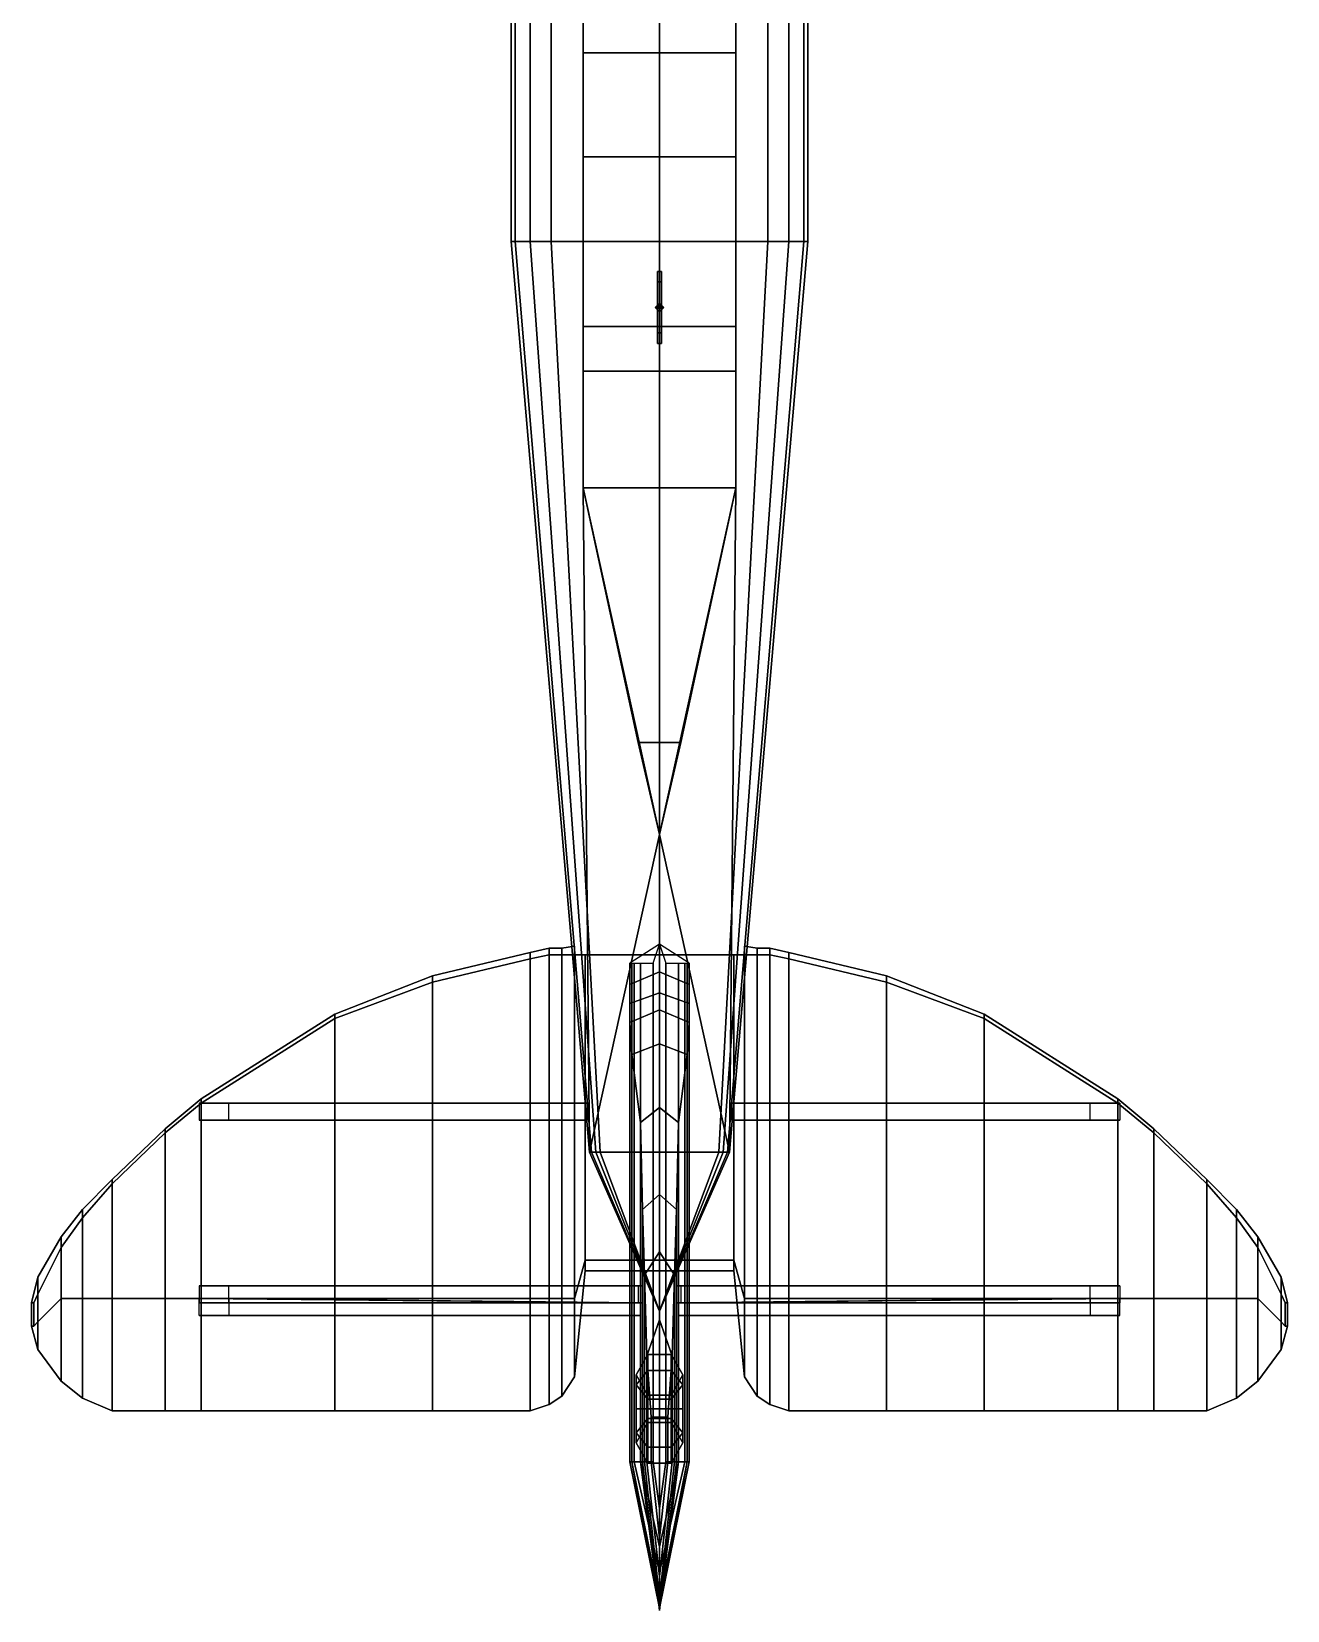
# Model space of a CAD drawing. Header units: millimetres. Extents: x -10.5 to 10.5, y -7.9 to 18.1.
# Drawn here: x -2.96 to 2.96, y -7.86 to -0.42 of the extents above; entities that cross this region are included whole.
import ezdxf

# ---------------------------------------------------------------- set-up
doc = ezdxf.new("R2010")
doc.units = ezdxf.units.MM
doc.layers.add('wing1', color=1, linetype='Continuous')
doc.layers.add('wing2', color=5, linetype='Continuous')

msp = doc.modelspace()

# ---------------------------------------------------------------- linework, layer by layer
for points in [[(-0.7, 0.67, 1.13), (-0.7, 0.67, -0.76), (-0.7, -1.41, -0.5), (-0.7, -1.41, 1.05)], [(-0.68, 0.67, 1.24), (-0.7, 0.67, 1.13), (-0.7, -1.41, 1.05), (-0.68, -1.41, 1.16)], [(-0.7, 0.67, -0.76), (-0.36, -0.3054, -0.6381), (-0.36, -1.41, -0.5), (-0.7, -1.41, -0.5)], [(-0.61, 0.67, 1.31), (-0.68, 0.67, 1.24), (-0.68, -1.41, 1.16), (-0.61, -1.41, 1.23)], [(-0.51, 0.67, 1.35), (-0.61, 0.67, 1.31), (-0.61, -1.41, 1.23), (-0.51, -1.41, 1.27)], [(0.51, 0.67, 1.35), (-0.51, 0.67, 1.35), (-0.51, -1.41, 1.27), (0.51, -1.41, 1.27)], [(0.36, -0.3054, -0.6381), (0.7, 0.67, -0.76), (0.7, -1.41, -0.5), (0.36, -1.41, -0.5)], [(0.51, -1.41, 1.27), (0.61, -1.41, 1.23), (0.61, 0.67, 1.31), (0.51, 0.67, 1.35)], [(0.61, -1.41, 1.23), (0.68, -1.41, 1.16), (0.68, 0.67, 1.24), (0.61, 0.67, 1.31)], [(0.68, -1.41, 1.16), (0.7, -1.41, 1.05), (0.7, 0.67, 1.13), (0.68, 0.67, 1.24)], [(0.7, -1.41, 1.05), (0.7, -1.41, -0.5), (0.7, 0.67, -0.76), (0.7, 0.67, 1.13)], [(0, 0.24, 1.55), (0, -6.413, 2.3292), (0, -6.385, 2.2971), (0, 0.24, 1.53)], [(0, 0.24, 1.53), (0, -6.385, 2.2971), (0, -6.413, 2.3292), (0, 0.24, 1.55)], [(-0.36, -0.3054, -0.6381), (-0.36, -0.52, -0.96), (-0.36, -1.01, -0.96), (-0.36, -1.01, -0.55)], [(-0.36, -0.3054, -0.6381), (0.36, -0.3054, -0.6381), (0.36, -0.52, -0.96), (-0.36, -0.52, -0.96)], [(0.36, -1.01, -0.55), (0.36, -1.01, -0.96), (0.36, -0.52, -0.96), (0.36, -0.3054, -0.6381)], [(-0.36, -0.52, -0.96), (0.36, -0.52, -0.96), (0.36, -1.01, -0.96), (-0.36, -1.01, -0.96)], [(-0.36, -1.01, -0.55), (-0.36, -1.01, -0.96), (-0.36, -1.41, -0.94), (-0.36, -1.41, -0.5)], [(-0.36, -1.01, -0.96), (0.36, -1.01, -0.96), (0.36, -1.41, -0.94), (-0.36, -1.41, -0.94)], [(0.36, -1.41, -0.5), (0.36, -1.41, -0.94), (0.36, -1.01, -0.96), (0.36, -1.01, -0.55)], [(-0.7, -1.41, 1.05), (-0.7, -1.41, -0.5), (-0.33, -5.7, -0.21), (-0.33, -5.7, 0.96)], [(-0.68, -1.41, 1.16), (-0.7, -1.41, 1.05), (-0.33, -5.7, 0.96), (-0.32, -5.7, 1.01)], [(-0.7, -1.41, -0.5), (-0.36, -1.41, -0.5), (-0.36, -2.57, -0.4216), (-0.33, -5.7, -0.21)], [(-0.61, -1.41, 1.23), (-0.68, -1.41, 1.16), (-0.32, -5.7, 1.01), (-0.3, -5.7, 1.03)], [(-0.51, -1.41, 1.27), (-0.61, -1.41, 1.23), (-0.3, -5.7, 1.03), (-0.28, -5.7, 1.04)], [(0.51, -1.41, 1.27), (-0.51, -1.41, 1.27), (-0.28, -5.7, 1.04), (0.28, -5.7, 1.04)], [(-0.36, -1.41, -0.5), (-0.36, -1.41, -0.94), (-0.36, -1.81, -0.91), (-0.36, -1.81, -0.473)], [(-0.36, -1.41, -0.94), (0.36, -1.41, -0.94), (0.36, -1.81, -0.91), (-0.36, -1.81, -0.91)], [(0.28, -5.7, 1.04), (0.3, -5.7, 1.03), (0.61, -1.41, 1.23), (0.51, -1.41, 1.27)], [(0.3, -5.7, 1.03), (0.32, -5.7, 1.01), (0.68, -1.41, 1.16), (0.61, -1.41, 1.23)], [(0.32, -5.7, 1.01), (0.33, -5.7, 0.96), (0.7, -1.41, 1.05), (0.68, -1.41, 1.16)], [(0.33, -5.7, 0.96), (0.33, -5.7, -0.21), (0.7, -1.41, -0.5), (0.7, -1.41, 1.05)], [(0.36, -1.41, -0.5), (0.7, -1.41, -0.5), (0.33, -5.7, -0.21), (0.36, -2.57, -0.4216)], [(0.36, -1.81, -0.473), (0.36, -1.81, -0.91), (0.36, -1.41, -0.94), (0.36, -1.41, -0.5)], [(-0.01, -1.5998, 1.3798), (0.01, -1.5998, 1.3798), (0.01, -1.55, 1.5), (-0.01, -1.55, 1.5)], [(0.01, -1.5998, 1.3798), (-0.01, -1.5998, 1.3798), (-0.01, -1.55, 1.5), (0.01, -1.55, 1.5)], [(-0.01, -1.55, 1.5), (0.01, -1.55, 1.5), (0.01, -1.5998, 1.6202), (-0.01, -1.5998, 1.6202)], [(0.01, -1.55, 1.5), (-0.01, -1.55, 1.5), (-0.01, -1.5998, 1.6202), (0.01, -1.5998, 1.6202)], [(-0.01, -1.72, 1.33), (0.01, -1.72, 1.33), (0.01, -1.5998, 1.3798), (-0.01, -1.5998, 1.3798)], [(0.01, -1.72, 1.33), (-0.01, -1.72, 1.33), (-0.01, -1.5998, 1.3798), (0.01, -1.5998, 1.3798)], [(-0.01, -1.5998, 1.6202), (0.01, -1.5998, 1.6202), (0.01, -1.72, 1.67), (-0.01, -1.72, 1.67)], [(0.01, -1.5998, 1.6202), (-0.01, -1.5998, 1.6202), (-0.01, -1.72, 1.67), (0.01, -1.72, 1.67)], [(-0.01, -1.72, 1.33), (0, -1.71, 1.33), (0, -1.7, 1.25), (-0.02, -1.72, 1.25)], [(0, -1.71, 1.33), (0.01, -1.72, 1.33), (0.02, -1.72, 1.25), (0, -1.7, 1.25)], [(0, -1.73, 1.33), (-0.01, -1.72, 1.33), (-0.02, -1.72, 1.25), (0, -1.74, 1.25)], [(-0.01, -1.8402, 1.3798), (0.01, -1.8402, 1.3798), (0.01, -1.72, 1.33), (-0.01, -1.72, 1.33)], [(0.01, -1.8402, 1.3798), (-0.01, -1.8402, 1.3798), (-0.01, -1.72, 1.33), (0.01, -1.72, 1.33)], [(-0.01, -1.72, 1.67), (0.01, -1.72, 1.67), (0.01, -1.8402, 1.6202), (-0.01, -1.8402, 1.6202)], [(0.01, -1.72, 1.67), (-0.01, -1.72, 1.67), (-0.01, -1.8402, 1.6202), (0.01, -1.8402, 1.6202)], [(0.01, -1.72, 1.33), (0, -1.73, 1.33), (0, -1.74, 1.25), (0.02, -1.72, 1.25)], [(-0.36, -1.81, -0.473), (-0.36, -1.81, -0.91), (-0.36, -2.02, -0.89), (-0.36, -2.02, -0.4588)], [(-0.36, -1.81, -0.91), (0.36, -1.81, -0.91), (0.36, -2.02, -0.89), (-0.36, -2.02, -0.89)], [(-0.01, -1.89, 1.5), (0.01, -1.89, 1.5), (0.01, -1.8402, 1.3798), (-0.01, -1.8402, 1.3798)], [(0.01, -1.89, 1.5), (-0.01, -1.89, 1.5), (-0.01, -1.8402, 1.3798), (0.01, -1.8402, 1.3798)], [(-0.01, -1.8402, 1.6202), (0.01, -1.8402, 1.6202), (0.01, -1.89, 1.5), (-0.01, -1.89, 1.5)], [(0.01, -1.8402, 1.6202), (-0.01, -1.8402, 1.6202), (-0.01, -1.89, 1.5), (0.01, -1.89, 1.5)], [(0.36, -2.02, -0.4588), (0.36, -2.02, -0.89), (0.36, -1.81, -0.91), (0.36, -1.81, -0.473)], [(-0.36, -2.02, -0.4588), (-0.36, -2.02, -0.89), (-0.36, -2.57, -0.79), (-0.36, -2.57, -0.4216)], [(-0.36, -2.02, -0.89), (0.36, -2.02, -0.89), (0.36, -2.57, -0.79), (-0.36, -2.57, -0.79)], [(0.36, -2.57, -0.4216), (0.36, -2.57, -0.79), (0.36, -2.02, -0.89), (0.36, -2.02, -0.4588)], [(-0.36, -2.57, -0.79), (0.36, -2.57, -0.79), (0.1, -3.77, -0.47), (-0.1, -3.77, -0.47)], [(-0.36, -2.57, -0.4216), (-0.36, -2.57, -0.79), (-0.1, -3.77, -0.47), (0, -4.203, -0.3112)], [(-0.36, -2.57, -0.4216), (0, -4.203, -0.3112), (-0.33, -5.7, -0.21)], [(0, -4.203, -0.3112), (0.1, -3.77, -0.47), (0.36, -2.57, -0.79), (0.36, -2.57, -0.4216)], [(0.36, -2.57, -0.4216), (0.33, -5.7, -0.21), (0, -4.203, -0.3112)], [(-0.1, -3.77, -0.47), (0.1, -3.77, -0.47), (0, -4.203, -0.3112)], [(0, -4.203, -0.3112), (0.33, -5.7, -0.21), (-0.33, -5.7, -0.21)], [(-0.14, -4.81, 1.09), (-0.14, -4.91, 1.15), (0, -4.85, 1.15), (0, -4.72, 1.09)], [(0, -4.72, -0.12), (0, -7.38, -0.12), (-0.03, -7.16, -0.11), (-0.03, -4.81, -0.11)], [(0, -4.72, 1.09), (0, -4.85, 1.15), (0.14, -4.91, 1.15), (0.14, -4.81, 1.09)], [(0.03, -4.81, -0.11), (0.03, -7.16, -0.11), (0, -7.38, -0.12), (0, -4.72, -0.12)], [(-0.14, -7.16, 0.35), (-0.14, -7.16, 1.09), (-0.14, -4.81, 1.09), (-0.14, -4.81, 0.35)], [(-0.13, -7.16, 0.16), (-0.14, -7.16, 0.35), (-0.14, -4.81, 0.35), (-0.13, -4.81, 0.16)], [(-0.14, -7.16, 1.09), (-0.14, -7.16, 1.15), (-0.14, -4.91, 1.15), (-0.14, -4.81, 1.09)], [(-0.12, -7.16, 0.01), (-0.13, -7.16, 0.16), (-0.13, -4.81, 0.16), (-0.12, -4.81, 0.01)], [(-0.09, -7.16, -0.06), (-0.12, -7.16, 0.01), (-0.12, -4.81, 0.01), (-0.09, -4.81, -0.06)], [(-0.03, -7.16, -0.11), (-0.09, -7.16, -0.06), (-0.09, -4.81, -0.06), (-0.03, -4.81, -0.11)], [(0.09, -4.81, -0.06), (0.09, -7.16, -0.06), (0.03, -7.16, -0.11), (0.03, -4.81, -0.11)], [(0.12, -4.81, 0.01), (0.12, -7.16, 0.01), (0.09, -7.16, -0.06), (0.09, -4.81, -0.06)], [(0.13, -4.81, 0.16), (0.13, -7.16, 0.16), (0.12, -7.16, 0.01), (0.12, -4.81, 0.01)], [(0.14, -4.81, 0.35), (0.14, -7.16, 0.35), (0.13, -7.16, 0.16), (0.13, -4.81, 0.16)], [(0.14, -4.91, 1.15), (0.14, -7.16, 1.15), (0.14, -7.16, 1.09), (0.14, -4.81, 1.09)], [(0.14, -4.81, 1.09), (0.14, -7.16, 1.09), (0.14, -7.16, 0.35), (0.14, -4.81, 0.35)], [(-0.14, -4.91, 1.15), (-0.14, -5, 1.26), (0, -4.95, 1.26), (0, -4.85, 1.15)], [(-0.14, -7.16, 1.15), (-0.14, -7.16, 1.26), (-0.14, -5, 1.26), (-0.14, -4.91, 1.15)], [(0, -4.85, 1.15), (0, -4.95, 1.26), (0.14, -5, 1.26), (0.14, -4.91, 1.15)], [(0.14, -5, 1.26), (0.14, -7.16, 1.26), (0.14, -7.16, 1.15), (0.14, -4.91, 1.15)], [(-0.14, -5, 1.26), (-0.14, -5.09, 1.39), (0, -5.03, 1.39), (0, -4.95, 1.26)], [(0, -4.95, 1.26), (0, -5.03, 1.39), (0.14, -5.09, 1.39), (0.14, -5, 1.26)], [(-0.14, -7.16, 1.26), (-0.14, -7.16, 1.39), (-0.14, -5.09, 1.39), (-0.14, -5, 1.26)], [(-0.14, -5.09, 1.39), (-0.13, -5.24, 1.58), (0, -5.19, 1.58), (0, -5.03, 1.39)], [(0, -5.03, 1.39), (0, -5.19, 1.58), (0.13, -5.24, 1.58), (0.14, -5.09, 1.39)], [(0.14, -5.09, 1.39), (0.14, -7.16, 1.39), (0.14, -7.16, 1.26), (0.14, -5, 1.26)], [(-0.14, -7.16, 1.39), (-0.13, -7.16, 1.58), (-0.13, -5.24, 1.58), (-0.14, -5.09, 1.39)], [(0.13, -5.24, 1.58), (0.13, -7.16, 1.58), (0.14, -7.16, 1.39), (0.14, -5.09, 1.39)], [(-0.13, -5.24, 1.58), (-0.09, -5.56, 1.85), (0, -5.49, 1.85), (0, -5.19, 1.58)], [(0, -5.19, 1.58), (0, -5.49, 1.85), (0.09, -5.56, 1.85), (0.13, -5.24, 1.58)], [(-0.13, -7.16, 1.58), (-0.09, -7.16, 1.85), (-0.09, -5.56, 1.85), (-0.13, -5.24, 1.58)], [(0.09, -5.56, 1.85), (0.09, -7.16, 1.85), (0.13, -7.16, 1.58), (0.13, -5.24, 1.58)], [(-0.09, -5.56, 1.85), (-0.08, -5.97, 2.1), (0, -5.9, 2.1), (0, -5.49, 1.85)], [(0, -5.49, 1.85), (0, -5.9, 2.1), (0.08, -5.97, 2.1), (0.09, -5.56, 1.85)], [(-0.09, -7.16, 1.85), (-0.08, -7.16, 2.1), (-0.08, -5.97, 2.1), (-0.09, -5.56, 1.85)], [(0.08, -5.97, 2.1), (0.08, -7.16, 2.1), (0.09, -7.16, 1.85), (0.09, -5.56, 1.85)], [(-0.33, -5.7, -0.21), (0.33, -5.7, -0.21), (0, -6.45, -0.15)], [(-0.33, -5.7, 0.96), (-0.33, -5.7, -0.21), (0, -6.45, -0.15), (0, -6.45, 0.9)], [(-0.32, -5.7, 1.01), (-0.33, -5.7, 0.96), (0, -6.45, 0.9), (0, -6.45, 0.96)], [(-0.3, -5.7, 1.03), (-0.32, -5.7, 1.01), (0, -6.45, 0.96), (0, -6.45, 0.99)], [(-0.28, -5.7, 1.04), (-0.3, -5.7, 1.03), (0, -6.45, 0.99), (0, -6.45, 1.01)], [(0.28, -5.7, 1.04), (-0.28, -5.7, 1.04), (0, -6.45, 1.01)], [(0, -6.45, 0.9), (0, -6.45, -0.15), (0.33, -5.7, -0.21), (0.33, -5.7, 0.96)], [(0, -6.45, 1.01), (0, -6.45, 0.99), (0.3, -5.7, 1.03), (0.28, -5.7, 1.04)], [(0, -6.45, 0.96), (0, -6.45, 0.9), (0.33, -5.7, 0.96), (0.32, -5.7, 1.01)], [(0, -6.45, 0.99), (0, -6.45, 0.96), (0.32, -5.7, 1.01), (0.3, -5.7, 1.03)], [(-0.08, -5.97, 2.1), (-0.07, -6.28, 2.22), (0, -6.17, 2.22), (0, -5.9, 2.1)], [(0, -5.9, 2.1), (0, -6.17, 2.22), (0.07, -6.28, 2.22), (0.08, -5.97, 2.1)], [(-0.08, -7.16, 2.1), (-0.07, -7.16, 2.22), (-0.07, -6.28, 2.22), (-0.08, -5.97, 2.1)], [(0.07, -6.28, 2.22), (0.07, -7.16, 2.22), (0.08, -7.16, 2.1), (0.08, -5.97, 2.1)], [(-0.07, -6.28, 2.22), (-0.06, -6.66, 2.32), (0, -6.49, 2.32), (0, -6.17, 2.22)], [(0, -6.17, 2.22), (0, -6.49, 2.32), (0.06, -6.66, 2.32), (0.07, -6.28, 2.22)], [(-0.07, -7.16, 2.22), (-0.06, -7.16, 2.32), (-0.06, -6.66, 2.32), (-0.07, -6.28, 2.22)], [(0.06, -6.66, 2.32), (0.06, -7.16, 2.32), (0.07, -7.16, 2.22), (0.07, -6.28, 2.22)], [(0, -6.373, 2.2834), (0, -6.5074, 2.3226), (0, -6.47, 2.36), (0, -6.44, 2.36)], [(0, -6.44, 2.36), (0, -6.47, 2.36), (0, -6.5074, 2.3226), (0, -6.373, 2.2834)], [(-0.06, -6.66, 2.32), (-0.04, -6.95, 2.37), (0, -6.95, 2.39), (0, -6.49, 2.32)], [(0, -6.49, 2.32), (0, -6.95, 2.39), (0.04, -6.95, 2.37), (0.06, -6.66, 2.32)], [(-0.055, -6.7295, -0.3405), (-0.11, -6.7969, -0.2731), (-0.11, -6.75, -0.16), (-0.055, -6.6547, -0.16)], [(-0.055, -6.6547, -0.16), (-0.11, -6.75, -0.16), (-0.11, -6.7969, -0.0469), (-0.055, -6.7295, 0.0205)], [(-0.06, -7.16, 2.32), (-0.04, -7.16, 2.37), (-0.04, -6.95, 2.37), (-0.06, -6.66, 2.32)], [(0.055, -6.7295, -0.3405), (-0.055, -6.7295, -0.3405), (-0.055, -6.6547, -0.16), (0.055, -6.6547, -0.16)], [(0.055, -6.6547, -0.16), (-0.055, -6.6547, -0.16), (-0.055, -6.7295, 0.0205), (0.055, -6.7295, 0.0205)], [(0.04, -6.95, 2.37), (0.04, -7.16, 2.37), (0.06, -7.16, 2.32), (0.06, -6.66, 2.32)], [(0.11, -6.7969, -0.2731), (0.055, -6.7295, -0.3405), (0.055, -6.6547, -0.16), (0.11, -6.75, -0.16)], [(0.11, -6.75, -0.16), (0.055, -6.6547, -0.16), (0.055, -6.7295, 0.0205), (0.11, -6.7969, -0.0469)], [(-0.055, -6.91, -0.4153), (-0.11, -6.91, -0.32), (-0.11, -6.7969, -0.2731), (-0.055, -6.7295, -0.3405)], [(-0.055, -6.7295, 0.0205), (-0.11, -6.7969, -0.0469), (-0.11, -6.91), (-0.055, -6.91, 0.0953)], [(-0.11, -6.7969, -0.2731), (-0.055, -6.8642, -0.2058), (-0.055, -6.8453, -0.16), (-0.11, -6.75, -0.16)], [(-0.11, -6.75, -0.16), (-0.055, -6.8453, -0.16), (-0.055, -6.8642, -0.1142), (-0.11, -6.7969, -0.0469)], [(0.055, -6.91, -0.4153), (-0.055, -6.91, -0.4153), (-0.055, -6.7295, -0.3405), (0.055, -6.7295, -0.3405)], [(0.055, -6.7295, 0.0205), (-0.055, -6.7295, 0.0205), (-0.055, -6.91, 0.0953), (0.055, -6.91, 0.0953)], [(0.11, -6.91, -0.32), (0.055, -6.91, -0.4153), (0.055, -6.7295, -0.3405), (0.11, -6.7969, -0.2731)], [(0.11, -6.7969, -0.0469), (0.055, -6.7295, 0.0205), (0.055, -6.91, 0.0953), (0.11, -6.91)], [(0.055, -6.8642, -0.2058), (0.11, -6.7969, -0.2731), (0.11, -6.75, -0.16), (0.055, -6.8453, -0.16)], [(0.055, -6.8453, -0.16), (0.11, -6.75, -0.16), (0.11, -6.7969, -0.0469), (0.055, -6.8642, -0.1142)], [(-0.11, -6.91, -0.32), (-0.055, -6.91, -0.2247), (-0.055, -6.8642, -0.2058), (-0.11, -6.7969, -0.2731)], [(-0.11, -6.7969, -0.0469), (-0.055, -6.8642, -0.1142), (-0.055, -6.91, -0.0953), (-0.11, -6.91)], [(0.055, -6.91, -0.2247), (0.11, -6.91, -0.32), (0.11, -6.7969, -0.2731), (0.055, -6.8642, -0.2058)], [(0.055, -6.8642, -0.1142), (0.11, -6.7969, -0.0469), (0.11, -6.91), (0.055, -6.91, -0.0953)], [(-0.11, -7.0231, -0.2731), (-0.055, -6.9558, -0.2058), (-0.055, -6.91, -0.2247), (-0.11, -6.91, -0.32)], [(-0.055, -7.0905, -0.3405), (-0.11, -7.0231, -0.2731), (-0.11, -6.91, -0.32), (-0.055, -6.91, -0.4153)], [(-0.11, -6.91), (-0.055, -6.91, -0.0953), (-0.055, -6.9558, -0.1142), (-0.11, -7.0231, -0.0469)], [(-0.055, -6.91, 0.0953), (-0.11, -6.91), (-0.11, -7.0231, -0.0469), (-0.055, -7.0905, 0.0205)], [(-0.055, -6.8642, -0.2058), (0.055, -6.8642, -0.2058), (0.055, -6.8453, -0.16), (-0.055, -6.8453, -0.16)], [(-0.055, -6.8453, -0.16), (0.055, -6.8453, -0.16), (0.055, -6.8642, -0.1142), (-0.055, -6.8642, -0.1142)], [(-0.055, -6.91, -0.2247), (0.055, -6.91, -0.2247), (0.055, -6.8642, -0.2058), (-0.055, -6.8642, -0.2058)], [(-0.055, -6.8642, -0.1142), (0.055, -6.8642, -0.1142), (0.055, -6.91, -0.0953), (-0.055, -6.91, -0.0953)], [(-0.055, -6.9558, -0.2058), (0.055, -6.9558, -0.2058), (0.055, -6.91, -0.2247), (-0.055, -6.91, -0.2247)], [(0.055, -7.0905, -0.3405), (-0.055, -7.0905, -0.3405), (-0.055, -6.91, -0.4153), (0.055, -6.91, -0.4153)], [(-0.055, -6.91, -0.0953), (0.055, -6.91, -0.0953), (0.055, -6.9558, -0.1142), (-0.055, -6.9558, -0.1142)], [(0.055, -6.91, 0.0953), (-0.055, -6.91, 0.0953), (-0.055, -7.0905, 0.0205), (0.055, -7.0905, 0.0205)], [(0.055, -6.9558, -0.2058), (0.11, -7.0231, -0.2731), (0.11, -6.91, -0.32), (0.055, -6.91, -0.2247)], [(0.11, -7.0231, -0.2731), (0.055, -7.0905, -0.3405), (0.055, -6.91, -0.4153), (0.11, -6.91, -0.32)], [(0.055, -6.91, -0.0953), (0.11, -6.91), (0.11, -7.0231, -0.0469), (0.055, -6.9558, -0.1142)], [(0.11, -6.91), (0.055, -6.91, 0.0953), (0.055, -7.0905, 0.0205), (0.11, -7.0231, -0.0469)], [(-0.11, -7.07, -0.16), (-0.055, -6.9747, -0.16), (-0.055, -6.9558, -0.2058), (-0.11, -7.0231, -0.2731)], [(-0.11, -7.0231, -0.0469), (-0.055, -6.9558, -0.1142), (-0.055, -6.9747, -0.16), (-0.11, -7.07, -0.16)], [(-0.055, -6.9747, -0.16), (0.055, -6.9747, -0.16), (0.055, -6.9558, -0.2058), (-0.055, -6.9558, -0.2058)], [(-0.055, -6.9558, -0.1142), (0.055, -6.9558, -0.1142), (0.055, -6.9747, -0.16), (-0.055, -6.9747, -0.16)], [(-0.04, -6.95, 2.37), (-0.04, -7.16, 2.37), (0, -7.52, 2.39), (0, -6.95, 2.39)], [(0, -6.95, 2.39), (0, -7.52, 2.39), (0.04, -7.16, 2.37), (0.04, -6.95, 2.37)], [(0.055, -6.9747, -0.16), (0.11, -7.07, -0.16), (0.11, -7.0231, -0.2731), (0.055, -6.9558, -0.2058)], [(0.055, -6.9558, -0.1142), (0.11, -7.0231, -0.0469), (0.11, -7.07, -0.16), (0.055, -6.9747, -0.16)], [(-0.055, -7.1653, -0.16), (-0.11, -7.07, -0.16), (-0.11, -7.0231, -0.2731), (-0.055, -7.0905, -0.3405)], [(-0.055, -7.0905, 0.0205), (-0.11, -7.0231, -0.0469), (-0.11, -7.07, -0.16), (-0.055, -7.1653, -0.16)], [(0.11, -7.07, -0.16), (0.055, -7.1653, -0.16), (0.055, -7.0905, -0.3405), (0.11, -7.0231, -0.2731)], [(0.11, -7.0231, -0.0469), (0.055, -7.0905, 0.0205), (0.055, -7.1653, -0.16), (0.11, -7.07, -0.16)], [(0.055, -7.1653, -0.16), (-0.055, -7.1653, -0.16), (-0.055, -7.0905, -0.3405), (0.055, -7.0905, -0.3405)], [(0.055, -7.0905, 0.0205), (-0.055, -7.0905, 0.0205), (-0.055, -7.1653, -0.16), (0.055, -7.1653, -0.16)], [(0, -7.84, 0.35), (0, -7.84, 1.09), (-0.14, -7.16, 1.09), (-0.14, -7.16, 0.35)], [(0, -7.81, 0.16), (0, -7.84, 0.35), (-0.14, -7.16, 0.35), (-0.13, -7.16, 0.16)], [(0, -7.85, 1.26), (0, -7.85, 1.39), (-0.14, -7.16, 1.39), (-0.14, -7.16, 1.26)], [(0, -7.84, 1.15), (0, -7.85, 1.26), (-0.14, -7.16, 1.26), (-0.14, -7.16, 1.15)], [(0, -7.84, 1.09), (0, -7.84, 1.15), (-0.14, -7.16, 1.15), (-0.14, -7.16, 1.09)], [(0, -7.85, 1.39), (0, -7.85, 1.58), (-0.13, -7.16, 1.58), (-0.14, -7.16, 1.39)], [(0, -7.68, 0.01), (0, -7.81, 0.16), (-0.13, -7.16, 0.16), (-0.12, -7.16, 0.01)], [(0, -7.85, 1.58), (0, -7.85, 1.85), (-0.09, -7.16, 1.85), (-0.13, -7.16, 1.58)], [(0, -7.56, -0.06), (0, -7.68, 0.01), (-0.12, -7.16, 0.01), (-0.09, -7.16, -0.06)], [(0, -7.38, -0.12), (0, -7.56, -0.06), (-0.09, -7.16, -0.06), (-0.03, -7.16, -0.11)], [(0, -7.85, 1.85), (0, -7.86, 2.1), (-0.08, -7.16, 2.1), (-0.09, -7.16, 1.85)], [(0, -7.86, 2.1), (0, -7.8, 2.22), (-0.07, -7.16, 2.22), (-0.08, -7.16, 2.1)], [(0, -7.8, 2.22), (0, -7.7, 2.32), (-0.06, -7.16, 2.32), (-0.07, -7.16, 2.22)], [(0, -7.7, 2.32), (0, -7.52, 2.39), (-0.04, -7.16, 2.37), (-0.06, -7.16, 2.32)], [(0.14, -7.16, 1.09), (0.14, -7.16, 1.15), (0, -7.84, 1.15), (0, -7.84, 1.09)], [(0.14, -7.16, 1.15), (0.14, -7.16, 1.26), (0, -7.85, 1.26), (0, -7.84, 1.15)], [(0.14, -7.16, 1.26), (0.14, -7.16, 1.39), (0, -7.85, 1.39), (0, -7.85, 1.26)], [(0.14, -7.16, 1.39), (0.13, -7.16, 1.58), (0, -7.85, 1.58), (0, -7.85, 1.39)], [(0.13, -7.16, 1.58), (0.09, -7.16, 1.85), (0, -7.85, 1.85), (0, -7.85, 1.58)], [(0.09, -7.16, 1.85), (0.08, -7.16, 2.1), (0, -7.86, 2.1), (0, -7.85, 1.85)], [(0.08, -7.16, 2.1), (0.07, -7.16, 2.22), (0, -7.8, 2.22), (0, -7.86, 2.1)], [(0.07, -7.16, 2.22), (0.06, -7.16, 2.32), (0, -7.7, 2.32), (0, -7.8, 2.22)], [(0.06, -7.16, 2.32), (0.04, -7.16, 2.37), (0, -7.52, 2.39), (0, -7.7, 2.32)], [(0.14, -7.16, 0.35), (0.14, -7.16, 1.09), (0, -7.84, 1.09), (0, -7.84, 0.35)], [(0.13, -7.16, 0.16), (0.14, -7.16, 0.35), (0, -7.84, 0.35), (0, -7.81, 0.16)], [(0.12, -7.16, 0.01), (0.13, -7.16, 0.16), (0, -7.81, 0.16), (0, -7.68, 0.01)], [(0.09, -7.16, -0.06), (0.12, -7.16, 0.01), (0, -7.68, 0.01), (0, -7.56, -0.06)], [(0.03, -7.16, -0.11), (0.09, -7.16, -0.06), (0, -7.56, -0.06), (0, -7.38, -0.12)]]:
    msp.add_3dface(points)
at = {"layer": 'wing1'}
for points in [[(0.46, -4.74, 0.88), (0.4, -4.73, 0.88), (0.4, -4.77, 0.97), (0.46, -4.77, 0.97)], [(0.46, -4.77, 0.78), (0.4, -4.77, 0.78), (0.4, -4.73, 0.88), (0.46, -4.74, 0.88)], [(0.52, -4.74, 0.88), (0.46, -4.74, 0.88), (0.46, -4.77, 0.97), (0.52, -4.77, 0.97)], [(0.52, -4.77, 0.78), (0.46, -4.77, 0.78), (0.46, -4.74, 0.88), (0.52, -4.74, 0.88)], [(0.61, -4.76, 0.88), (0.52, -4.74, 0.88), (0.52, -4.77, 0.97), (0.61, -4.79, 0.97)], [(0.61, -4.79, 0.78), (0.52, -4.77, 0.78), (0.52, -4.74, 0.88), (0.61, -4.76, 0.88)], [(1.07, -4.87, 0.88), (0.61, -4.76, 0.88), (0.61, -4.79, 0.97), (1.07, -4.9, 0.96)], [(1.07, -4.9, 0.78), (0.61, -4.79, 0.78), (0.61, -4.76, 0.88), (1.07, -4.87, 0.88)], [(0, -4.77, 0.97), (0, -6.21, 0.97), (0.35, -6.21, 0.97), (0.35, -4.77, 0.97)], [(0.35, -6.21, 0.78), (0, -6.21, 0.77), (0, -4.77, 0.77), (0.35, -4.77, 0.78)], [(0.35, -4.77, 0.97), (0.35, -6.21, 0.97), (0.4, -6.39, 0.97), (0.4, -4.77, 0.97)], [(0.4, -6.39, 0.78), (0.35, -6.21, 0.78), (0.35, -4.77, 0.78), (0.4, -4.77, 0.78)], [(0.4, -4.77, 0.97), (0.4, -6.39, 0.97), (0.46, -6.39, 0.97), (0.46, -4.77, 0.97)], [(0.46, -6.39, 0.78), (0.4, -6.39, 0.78), (0.4, -4.77, 0.78), (0.46, -4.77, 0.78)], [(0.46, -4.77, 0.97), (0.46, -6.39, 0.97), (0.52, -6.39, 0.97), (0.52, -4.77, 0.97)], [(0.52, -6.39, 0.78), (0.46, -6.39, 0.78), (0.46, -4.77, 0.78), (0.52, -4.77, 0.78)], [(0.52, -4.77, 0.97), (0.52, -6.39, 0.97), (0.61, -6.39, 0.97), (0.61, -4.79, 0.97)], [(0.61, -6.39, 0.78), (0.52, -6.39, 0.78), (0.52, -4.77, 0.78), (0.61, -4.79, 0.78)], [(0.61, -4.79, 0.97), (0.61, -6.39, 0.97), (1.07, -6.39, 0.96), (1.07, -4.9, 0.96)], [(1.07, -6.39, 0.78), (0.61, -6.39, 0.78), (0.61, -4.79, 0.78), (1.07, -4.9, 0.78)], [(1.53, -5.05, 0.88), (1.07, -4.87, 0.88), (1.07, -4.9, 0.96), (1.53, -5.07, 0.96)], [(1.53, -5.07, 0.79), (1.07, -4.9, 0.78), (1.07, -4.87, 0.88), (1.53, -5.05, 0.88)], [(1.07, -4.9, 0.96), (1.07, -6.39, 0.96), (1.53, -6.39, 0.96), (1.53, -5.07, 0.96)], [(1.53, -6.39, 0.79), (1.07, -6.39, 0.78), (1.07, -4.9, 0.78), (1.53, -5.07, 0.79)], [(2.16, -5.45, 0.88), (1.53, -5.05, 0.88), (1.53, -5.07, 0.96), (2.16, -5.47, 0.95)], [(2.16, -5.47, 0.81), (1.53, -5.07, 0.79), (1.53, -5.05, 0.88), (2.16, -5.45, 0.88)], [(1.53, -5.07, 0.96), (1.53, -6.39, 0.96), (2.16, -6.39, 0.95), (2.16, -5.47, 0.95)], [(2.16, -6.39, 0.81), (1.53, -6.39, 0.79), (1.53, -5.07, 0.79), (2.16, -5.47, 0.81)], [(0.34, -5.47, -0.07), (0.34, -5.47, -0.02), (2.03, -5.47, 0.81), (2.17, -5.47, 0.81)], [(2.03, -5.47, 0.81), (0.34, -5.47, -0.02), (0.34, -5.55, -0.02), (2.03, -5.55, 0.81)], [(2.17, -5.55, 0.81), (0.34, -5.55, -0.07), (0.34, -5.47, -0.07), (2.17, -5.47, 0.81)], [(2.33, -5.59, 0.88), (2.16, -5.45, 0.88), (2.16, -5.47, 0.95), (2.33, -5.61, 0.94)], [(2.33, -5.61, 0.81), (2.16, -5.47, 0.81), (2.16, -5.45, 0.88), (2.33, -5.59, 0.88)], [(2.16, -5.47, 0.95), (2.16, -6.39, 0.95), (2.33, -6.39, 0.94), (2.33, -5.61, 0.94)], [(2.33, -6.39, 0.81), (2.16, -6.39, 0.81), (2.16, -5.47, 0.81), (2.33, -5.61, 0.81)], [(2.03, -5.55, 0.81), (0.34, -5.55, -0.02), (0.34, -5.55, -0.07), (2.17, -5.55, 0.81)], [(2.58, -5.83, 0.88), (2.33, -5.59, 0.88), (2.33, -5.61, 0.94), (2.58, -5.85, 0.94)], [(2.58, -5.85, 0.81), (2.33, -5.61, 0.81), (2.33, -5.59, 0.88), (2.58, -5.83, 0.88)], [(2.33, -5.61, 0.94), (2.33, -6.39, 0.94), (2.58, -6.39, 0.94), (2.58, -5.85, 0.94)], [(2.58, -6.39, 0.81), (2.33, -6.39, 0.81), (2.33, -5.61, 0.81), (2.58, -5.85, 0.81)], [(2.72, -5.97, 0.88), (2.58, -5.83, 0.88), (2.58, -5.85, 0.94), (2.72, -6.01, 0.94)], [(2.72, -6.01, 0.81), (2.58, -5.85, 0.81), (2.58, -5.83, 0.88), (2.72, -5.97, 0.88)], [(2.58, -5.85, 0.94), (2.58, -6.39, 0.94), (2.72, -6.39, 0.94), (2.72, -6.01, 0.94)], [(2.72, -6.39, 0.81), (2.58, -6.39, 0.81), (2.58, -5.85, 0.81), (2.72, -6.01, 0.81)], [(2.82, -6.1, 0.88), (2.72, -5.97, 0.88), (2.72, -6.01, 0.94), (2.82, -6.15, 0.94)], [(2.82, -6.15, 0.81), (2.72, -6.01, 0.81), (2.72, -5.97, 0.88), (2.82, -6.1, 0.88)], [(2.72, -6.01, 0.94), (2.72, -6.39, 0.94), (2.82, -6.39, 0.94), (2.82, -6.15, 0.94)], [(2.82, -6.39, 0.81), (2.72, -6.39, 0.81), (2.72, -6.01, 0.81), (2.82, -6.15, 0.81)], [(2.93, -6.29, 0.88), (2.82, -6.1, 0.88), (2.82, -6.15, 0.94), (2.93, -6.37, 0.92)], [(2.93, -6.37, 0.84), (2.82, -6.15, 0.81), (2.82, -6.1, 0.88), (2.93, -6.29, 0.88)], [(2.82, -6.15, 0.94), (2.82, -6.39, 0.94), (2.93, -6.5, 0.92), (2.93, -6.37, 0.92)], [(2.93, -6.5, 0.84), (2.82, -6.39, 0.81), (2.82, -6.15, 0.81), (2.93, -6.37, 0.84)], [(0.35, -6.21, 0.97), (0, -6.21, 0.97), (0, -6.26, 0.88), (0.35, -6.26, 0.88)], [(0.35, -6.26, 0.88), (0, -6.26, 0.88), (0, -6.21, 0.77), (0.35, -6.21, 0.78)], [(0.4, -6.39, 0.97), (0.35, -6.21, 0.97), (0.35, -6.26, 0.88), (0.4, -6.76, 0.88)], [(0.4, -6.76, 0.88), (0.35, -6.26, 0.88), (0.35, -6.21, 0.78), (0.4, -6.39, 0.78)], [(2.96, -6.41, 0.88), (2.93, -6.29, 0.88), (2.93, -6.37, 0.92), (2.95, -6.41, 0.91)], [(2.95, -6.41, 0.85), (2.93, -6.37, 0.84), (2.93, -6.29, 0.88), (2.96, -6.41, 0.88)], [(2.17, -6.41, 0.81), (0.08, -6.41, -0.07), (0.08, -6.33, -0.07), (2.17, -6.33, 0.81)], [(0.08, -6.33, -0.07), (0.1, -6.33, -0.02), (2.03, -6.33, 0.81), (2.17, -6.33, 0.81)], [(2.17, -6.39, 0.95), (0.09, -6.41, 2.07), (0.09, -6.47, 2.07), (2.17, -6.47, 0.95)], [(2.03, -6.47, 0.95), (0.09, -6.47, 2), (0.09, -6.41, 2), (2.03, -6.39, 0.95)], [(2.03, -6.39, 0.95), (0.09, -6.41, 2), (0.09, -6.41, 2.07), (2.17, -6.39, 0.95)], [(2.03, -6.33, 0.81), (0.1, -6.33, -0.02), (0.1, -6.41, -0.02), (2.03, -6.41, 0.81)], [(0.46, -6.39, 0.97), (0.4, -6.39, 0.97), (0.4, -6.76, 0.88), (0.46, -6.85, 0.88)], [(0.46, -6.85, 0.88), (0.4, -6.76, 0.88), (0.4, -6.39, 0.78), (0.46, -6.39, 0.78)], [(0.52, -6.39, 0.97), (0.46, -6.39, 0.97), (0.46, -6.85, 0.88), (0.52, -6.89, 0.88)], [(0.52, -6.89, 0.88), (0.46, -6.85, 0.88), (0.46, -6.39, 0.78), (0.52, -6.39, 0.78)], [(0.61, -6.39, 0.97), (0.52, -6.39, 0.97), (0.52, -6.89, 0.88), (0.61, -6.92, 0.88)], [(0.61, -6.92, 0.88), (0.52, -6.89, 0.88), (0.52, -6.39, 0.78), (0.61, -6.39, 0.78)], [(1.07, -6.39, 0.96), (0.61, -6.39, 0.97), (0.61, -6.92, 0.88), (1.07, -6.92, 0.88)], [(1.07, -6.92, 0.88), (0.61, -6.92, 0.88), (0.61, -6.39, 0.78), (1.07, -6.39, 0.78)], [(1.53, -6.39, 0.96), (1.07, -6.39, 0.96), (1.07, -6.92, 0.88), (1.53, -6.92, 0.88)], [(1.53, -6.92, 0.88), (1.07, -6.92, 0.88), (1.07, -6.39, 0.78), (1.53, -6.39, 0.79)], [(2.16, -6.39, 0.95), (1.53, -6.39, 0.96), (1.53, -6.92, 0.88), (2.16, -6.92, 0.88)], [(2.16, -6.92, 0.88), (1.53, -6.92, 0.88), (1.53, -6.39, 0.79), (2.16, -6.39, 0.81)], [(2.33, -6.39, 0.94), (2.16, -6.39, 0.95), (2.16, -6.92, 0.88), (2.33, -6.92, 0.88)], [(2.33, -6.92, 0.88), (2.16, -6.92, 0.88), (2.16, -6.39, 0.81), (2.33, -6.39, 0.81)], [(2.58, -6.39, 0.94), (2.33, -6.39, 0.94), (2.33, -6.92, 0.88), (2.58, -6.92, 0.88)], [(2.58, -6.92, 0.88), (2.33, -6.92, 0.88), (2.33, -6.39, 0.81), (2.58, -6.39, 0.81)], [(2.72, -6.39, 0.94), (2.58, -6.39, 0.94), (2.58, -6.92, 0.88), (2.72, -6.86, 0.88)], [(2.72, -6.86, 0.88), (2.58, -6.92, 0.88), (2.58, -6.39, 0.81), (2.72, -6.39, 0.81)], [(2.82, -6.39, 0.94), (2.72, -6.39, 0.94), (2.72, -6.86, 0.88), (2.82, -6.78, 0.88)], [(2.82, -6.78, 0.88), (2.72, -6.86, 0.88), (2.72, -6.39, 0.81), (2.82, -6.39, 0.81)], [(2.93, -6.5, 0.92), (2.82, -6.39, 0.94), (2.82, -6.78, 0.88), (2.93, -6.63, 0.88)], [(2.93, -6.63, 0.88), (2.82, -6.78, 0.88), (2.82, -6.39, 0.81), (2.93, -6.5, 0.84)], [(2.93, -6.37, 0.92), (2.93, -6.5, 0.92), (2.95, -6.52, 0.91), (2.95, -6.41, 0.91)], [(2.95, -6.52, 0.85), (2.93, -6.5, 0.84), (2.93, -6.37, 0.84), (2.95, -6.41, 0.85)], [(2.03, -6.41, 0.81), (0.1, -6.41, -0.02), (0.08, -6.41, -0.07), (2.17, -6.41, 0.81)], [(0.09, -6.47, 2.07), (0.09, -6.47, 2), (2.03, -6.47, 0.95), (2.17, -6.47, 0.95)], [(2.95, -6.41, 0.91), (2.95, -6.52, 0.91), (2.96, -6.52, 0.88), (2.96, -6.41, 0.88)], [(2.96, -6.41, 0.88), (2.96, -6.52, 0.88), (2.95, -6.52, 0.85), (2.95, -6.41, 0.85)], [(2.95, -6.52, 0.91), (2.93, -6.5, 0.92), (2.93, -6.63, 0.88), (2.96, -6.52, 0.88)], [(2.96, -6.52, 0.88), (2.93, -6.63, 0.88), (2.93, -6.5, 0.84), (2.95, -6.52, 0.85)]]:
    msp.add_3dface(points, dxfattribs=at)
at = {"layer": 'wing2'}
for points in [[(-1.07, -4.9, 0.78), (-0.61, -4.79, 0.78), (-0.61, -4.76, 0.88), (-1.07, -4.87, 0.88)], [(-1.07, -4.87, 0.88), (-0.61, -4.76, 0.88), (-0.61, -4.79, 0.97), (-1.07, -4.9, 0.96)], [(-0.61, -4.79, 0.78), (-0.52, -4.77, 0.78), (-0.52, -4.74, 0.88), (-0.61, -4.76, 0.88)], [(-0.61, -4.76, 0.88), (-0.52, -4.74, 0.88), (-0.52, -4.77, 0.97), (-0.61, -4.79, 0.97)], [(-0.52, -4.77, 0.78), (-0.46, -4.77, 0.78), (-0.46, -4.74, 0.88), (-0.52, -4.74, 0.88)], [(-0.52, -4.74, 0.88), (-0.46, -4.74, 0.88), (-0.46, -4.77, 0.97), (-0.52, -4.77, 0.97)], [(-0.46, -4.77, 0.78), (-0.4, -4.77, 0.78), (-0.4, -4.73, 0.88), (-0.46, -4.74, 0.88)], [(-0.46, -4.74, 0.88), (-0.4, -4.73, 0.88), (-0.4, -4.77, 0.97), (-0.46, -4.77, 0.97)], [(-1.07, -6.39, 0.78), (-0.61, -6.39, 0.78), (-0.61, -4.79, 0.78), (-1.07, -4.9, 0.78)], [(-0.61, -4.79, 0.97), (-0.61, -6.39, 0.97), (-1.07, -6.39, 0.96), (-1.07, -4.9, 0.96)], [(-0.61, -6.39, 0.78), (-0.52, -6.39, 0.78), (-0.52, -4.77, 0.78), (-0.61, -4.79, 0.78)], [(-0.52, -4.77, 0.97), (-0.52, -6.39, 0.97), (-0.61, -6.39, 0.97), (-0.61, -4.79, 0.97)], [(-0.52, -6.39, 0.78), (-0.46, -6.39, 0.78), (-0.46, -4.77, 0.78), (-0.52, -4.77, 0.78)], [(-0.46, -4.77, 0.97), (-0.46, -6.39, 0.97), (-0.52, -6.39, 0.97), (-0.52, -4.77, 0.97)], [(-0.46, -6.39, 0.78), (-0.4, -6.39, 0.78), (-0.4, -4.77, 0.78), (-0.46, -4.77, 0.78)], [(-0.4, -4.77, 0.97), (-0.4, -6.39, 0.97), (-0.46, -6.39, 0.97), (-0.46, -4.77, 0.97)], [(-0.4, -6.39, 0.78), (-0.35, -6.21, 0.78), (-0.35, -4.77, 0.78), (-0.4, -4.77, 0.78)], [(-0.35, -4.77, 0.97), (-0.35, -6.21, 0.97), (-0.4, -6.39, 0.97), (-0.4, -4.77, 0.97)], [(-0.35, -6.21, 0.78), (0, -6.21, 0.77), (0, -4.77, 0.77), (-0.35, -4.77, 0.78)], [(0, -4.77, 0.97), (0, -6.21, 0.97), (-0.35, -6.21, 0.97), (-0.35, -4.77, 0.97)], [(-1.53, -5.07, 0.79), (-1.07, -4.9, 0.78), (-1.07, -4.87, 0.88), (-1.53, -5.05, 0.88)], [(-1.53, -5.05, 0.88), (-1.07, -4.87, 0.88), (-1.07, -4.9, 0.96), (-1.53, -5.07, 0.96)], [(-1.53, -6.39, 0.79), (-1.07, -6.39, 0.78), (-1.07, -4.9, 0.78), (-1.53, -5.07, 0.79)], [(-1.07, -4.9, 0.96), (-1.07, -6.39, 0.96), (-1.53, -6.39, 0.96), (-1.53, -5.07, 0.96)], [(-2.16, -5.47, 0.81), (-1.53, -5.07, 0.79), (-1.53, -5.05, 0.88), (-2.16, -5.45, 0.88)], [(-2.16, -5.45, 0.88), (-1.53, -5.05, 0.88), (-1.53, -5.07, 0.96), (-2.16, -5.47, 0.95)], [(-2.16, -6.39, 0.81), (-1.53, -6.39, 0.79), (-1.53, -5.07, 0.79), (-2.16, -5.47, 0.81)], [(-1.53, -5.07, 0.96), (-1.53, -6.39, 0.96), (-2.16, -6.39, 0.95), (-2.16, -5.47, 0.95)], [(-2.33, -5.61, 0.81), (-2.16, -5.47, 0.81), (-2.16, -5.45, 0.88), (-2.33, -5.59, 0.88)], [(-2.33, -5.59, 0.88), (-2.16, -5.45, 0.88), (-2.16, -5.47, 0.95), (-2.33, -5.61, 0.94)], [(-2.33, -6.39, 0.81), (-2.16, -6.39, 0.81), (-2.16, -5.47, 0.81), (-2.33, -5.61, 0.81)], [(-2.16, -5.47, 0.95), (-2.16, -6.39, 0.95), (-2.33, -6.39, 0.94), (-2.33, -5.61, 0.94)], [(-2.17, -5.55, 0.81), (-0.34, -5.55, -0.07), (-0.34, -5.47, -0.07), (-2.17, -5.47, 0.81)], [(-0.34, -5.47, -0.07), (-0.34, -5.47, -0.02), (-2.03, -5.47, 0.81), (-2.17, -5.47, 0.81)], [(-2.03, -5.47, 0.81), (-0.34, -5.47, -0.02), (-0.34, -5.55, -0.02), (-2.03, -5.55, 0.81)], [(-2.03, -5.55, 0.81), (-0.34, -5.55, -0.02), (-0.34, -5.55, -0.07), (-2.17, -5.55, 0.81)], [(-2.58, -5.85, 0.81), (-2.33, -5.61, 0.81), (-2.33, -5.59, 0.88), (-2.58, -5.83, 0.88)], [(-2.58, -5.83, 0.88), (-2.33, -5.59, 0.88), (-2.33, -5.61, 0.94), (-2.58, -5.85, 0.94)], [(-2.58, -6.39, 0.81), (-2.33, -6.39, 0.81), (-2.33, -5.61, 0.81), (-2.58, -5.85, 0.81)], [(-2.33, -5.61, 0.94), (-2.33, -6.39, 0.94), (-2.58, -6.39, 0.94), (-2.58, -5.85, 0.94)], [(-2.72, -6.01, 0.81), (-2.58, -5.85, 0.81), (-2.58, -5.83, 0.88), (-2.72, -5.97, 0.88)], [(-2.72, -5.97, 0.88), (-2.58, -5.83, 0.88), (-2.58, -5.85, 0.94), (-2.72, -6.01, 0.94)], [(-2.72, -6.39, 0.81), (-2.58, -6.39, 0.81), (-2.58, -5.85, 0.81), (-2.72, -6.01, 0.81)], [(-2.58, -5.85, 0.94), (-2.58, -6.39, 0.94), (-2.72, -6.39, 0.94), (-2.72, -6.01, 0.94)], [(-2.82, -6.15, 0.81), (-2.72, -6.01, 0.81), (-2.72, -5.97, 0.88), (-2.82, -6.1, 0.88)], [(-2.82, -6.1, 0.88), (-2.72, -5.97, 0.88), (-2.72, -6.01, 0.94), (-2.82, -6.15, 0.94)], [(-2.82, -6.39, 0.81), (-2.72, -6.39, 0.81), (-2.72, -6.01, 0.81), (-2.82, -6.15, 0.81)], [(-2.72, -6.01, 0.94), (-2.72, -6.39, 0.94), (-2.82, -6.39, 0.94), (-2.82, -6.15, 0.94)], [(-2.93, -6.37, 0.84), (-2.82, -6.15, 0.81), (-2.82, -6.1, 0.88), (-2.93, -6.29, 0.88)], [(-2.93, -6.29, 0.88), (-2.82, -6.1, 0.88), (-2.82, -6.15, 0.94), (-2.93, -6.37, 0.92)], [(-2.93, -6.5, 0.84), (-2.82, -6.39, 0.81), (-2.82, -6.15, 0.81), (-2.93, -6.37, 0.84)], [(-2.82, -6.15, 0.94), (-2.82, -6.39, 0.94), (-2.93, -6.5, 0.92), (-2.93, -6.37, 0.92)], [(-0.4, -6.76, 0.88), (-0.35, -6.26, 0.88), (-0.35, -6.21, 0.78), (-0.4, -6.39, 0.78)], [(-0.4, -6.39, 0.97), (-0.35, -6.21, 0.97), (-0.35, -6.26, 0.88), (-0.4, -6.76, 0.88)], [(-0.35, -6.26, 0.88), (0, -6.26, 0.88), (0, -6.21, 0.77), (-0.35, -6.21, 0.78)], [(-0.35, -6.21, 0.97), (0, -6.21, 0.97), (0, -6.26, 0.88), (-0.35, -6.26, 0.88)], [(-2.95, -6.41, 0.85), (-2.93, -6.37, 0.84), (-2.93, -6.29, 0.88), (-2.96, -6.41, 0.88)], [(-2.96, -6.41, 0.88), (-2.93, -6.29, 0.88), (-2.93, -6.37, 0.92), (-2.95, -6.41, 0.91)], [(-2.95, -6.52, 0.85), (-2.93, -6.5, 0.84), (-2.93, -6.37, 0.84), (-2.95, -6.41, 0.85)], [(-2.93, -6.37, 0.92), (-2.93, -6.5, 0.92), (-2.95, -6.52, 0.91), (-2.95, -6.41, 0.91)], [(-2.93, -6.63, 0.88), (-2.82, -6.78, 0.88), (-2.82, -6.39, 0.81), (-2.93, -6.5, 0.84)], [(-2.93, -6.5, 0.92), (-2.82, -6.39, 0.94), (-2.82, -6.78, 0.88), (-2.93, -6.63, 0.88)], [(-2.82, -6.78, 0.88), (-2.72, -6.86, 0.88), (-2.72, -6.39, 0.81), (-2.82, -6.39, 0.81)], [(-2.82, -6.39, 0.94), (-2.72, -6.39, 0.94), (-2.72, -6.86, 0.88), (-2.82, -6.78, 0.88)], [(-2.72, -6.86, 0.88), (-2.58, -6.92, 0.88), (-2.58, -6.39, 0.81), (-2.72, -6.39, 0.81)], [(-2.72, -6.39, 0.94), (-2.58, -6.39, 0.94), (-2.58, -6.92, 0.88), (-2.72, -6.86, 0.88)], [(-2.58, -6.92, 0.88), (-2.33, -6.92, 0.88), (-2.33, -6.39, 0.81), (-2.58, -6.39, 0.81)], [(-2.58, -6.39, 0.94), (-2.33, -6.39, 0.94), (-2.33, -6.92, 0.88), (-2.58, -6.92, 0.88)], [(-2.33, -6.92, 0.88), (-2.16, -6.92, 0.88), (-2.16, -6.39, 0.81), (-2.33, -6.39, 0.81)], [(-2.33, -6.39, 0.94), (-2.16, -6.39, 0.95), (-2.16, -6.92, 0.88), (-2.33, -6.92, 0.88)], [(-2.17, -6.41, 0.81), (-0.08, -6.41, -0.07), (-0.08, -6.33, -0.07), (-2.17, -6.33, 0.81)], [(-0.08, -6.33, -0.07), (-0.1, -6.33, -0.02), (-2.03, -6.33, 0.81), (-2.17, -6.33, 0.81)], [(-2.17, -6.39, 0.95), (-0.09, -6.41, 2.07), (-0.09, -6.47, 2.07), (-2.17, -6.47, 0.95)], [(-2.03, -6.39, 0.95), (-0.09, -6.41, 2), (-0.09, -6.41, 2.07), (-2.17, -6.39, 0.95)], [(-2.16, -6.92, 0.88), (-1.53, -6.92, 0.88), (-1.53, -6.39, 0.79), (-2.16, -6.39, 0.81)], [(-2.16, -6.39, 0.95), (-1.53, -6.39, 0.96), (-1.53, -6.92, 0.88), (-2.16, -6.92, 0.88)], [(-2.03, -6.33, 0.81), (-0.1, -6.33, -0.02), (-0.1, -6.41, -0.02), (-2.03, -6.41, 0.81)], [(-2.03, -6.47, 0.95), (-0.09, -6.47, 2), (-0.09, -6.41, 2), (-2.03, -6.39, 0.95)], [(-1.53, -6.92, 0.88), (-1.07, -6.92, 0.88), (-1.07, -6.39, 0.78), (-1.53, -6.39, 0.79)], [(-1.53, -6.39, 0.96), (-1.07, -6.39, 0.96), (-1.07, -6.92, 0.88), (-1.53, -6.92, 0.88)], [(-1.07, -6.92, 0.88), (-0.61, -6.92, 0.88), (-0.61, -6.39, 0.78), (-1.07, -6.39, 0.78)], [(-1.07, -6.39, 0.96), (-0.61, -6.39, 0.97), (-0.61, -6.92, 0.88), (-1.07, -6.92, 0.88)], [(-0.61, -6.92, 0.88), (-0.52, -6.89, 0.88), (-0.52, -6.39, 0.78), (-0.61, -6.39, 0.78)], [(-0.61, -6.39, 0.97), (-0.52, -6.39, 0.97), (-0.52, -6.89, 0.88), (-0.61, -6.92, 0.88)], [(-0.52, -6.89, 0.88), (-0.46, -6.85, 0.88), (-0.46, -6.39, 0.78), (-0.52, -6.39, 0.78)], [(-0.52, -6.39, 0.97), (-0.46, -6.39, 0.97), (-0.46, -6.85, 0.88), (-0.52, -6.89, 0.88)], [(-0.46, -6.85, 0.88), (-0.4, -6.76, 0.88), (-0.4, -6.39, 0.78), (-0.46, -6.39, 0.78)], [(-0.46, -6.39, 0.97), (-0.4, -6.39, 0.97), (-0.4, -6.76, 0.88), (-0.46, -6.85, 0.88)], [(-2.96, -6.41, 0.88), (-2.96, -6.52, 0.88), (-2.95, -6.52, 0.85), (-2.95, -6.41, 0.85)], [(-2.95, -6.41, 0.91), (-2.95, -6.52, 0.91), (-2.96, -6.52, 0.88), (-2.96, -6.41, 0.88)], [(-2.03, -6.41, 0.81), (-0.1, -6.41, -0.02), (-0.08, -6.41, -0.07), (-2.17, -6.41, 0.81)], [(-0.09, -6.47, 2.07), (-0.09, -6.47, 2), (-2.03, -6.47, 0.95), (-2.17, -6.47, 0.95)], [(-2.96, -6.52, 0.88), (-2.93, -6.63, 0.88), (-2.93, -6.5, 0.84), (-2.95, -6.52, 0.85)], [(-2.95, -6.52, 0.91), (-2.93, -6.5, 0.92), (-2.93, -6.63, 0.88), (-2.96, -6.52, 0.88)]]:
    msp.add_3dface(points, dxfattribs=at)

doc.saveas('drawing.dxf')
